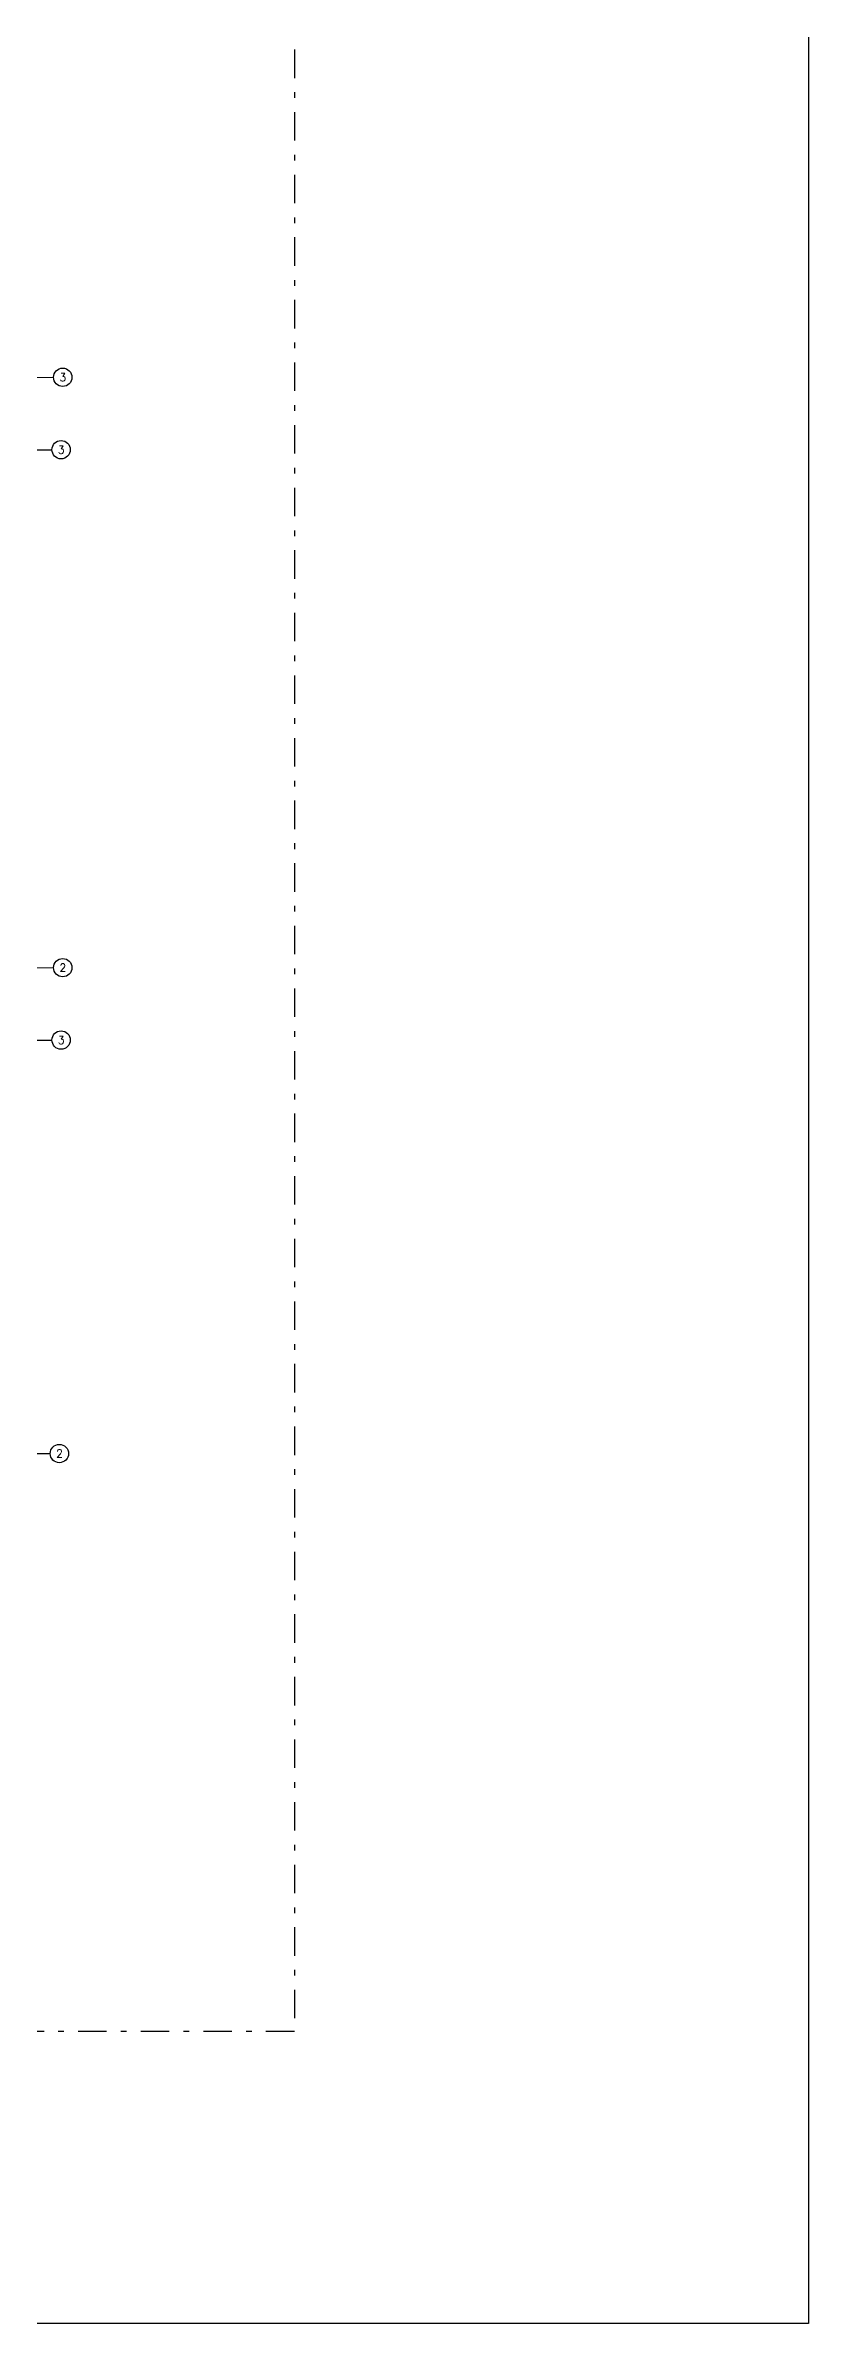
# Model space of a CAD drawing. Extents: x 544 to 914, y -40 to 56.
# Drawn here: x 654.06 to 667.47, y -29.49 to 10.55 of the extents above; entities that cross this region are included whole.
import ezdxf
from ezdxf.enums import TextEntityAlignment as Align

# ---------------------------------------------------------------- set-up
doc = ezdxf.new("R2010")
doc.units = 0
doc.header["$LTSCALE"] = 0.5
doc.header["$MEASUREMENT"] = 0
doc.linetypes.add('DASHDOT', pattern=[1, 0.5, -0.25, 0, -0.25])
doc.layers.get('0').update_dxf_attribs({"linetype": 'CONTINUOUS'})
doc.layers.add('008', color=1, linetype='CONTINUOUS')
doc.styles.add('RSA', font='romans.shx')

msp = doc.modelspace()

# ---------------------------------------------------------------- linework, layer by layer
at = {"color": 2}
for p, q in [((653.897, 4.714), (654.196, 4.715)), ((653.869, 3.441), (654.168, 3.442)), ((653.897, -5.661), (654.196, -5.66)), ((653.869, -6.934), (654.168, -6.933)), ((653.838, -14.199), (654.137, -14.199))]:
    msp.add_line(p, q, dxfattribs=at)
msp.add_lwpolyline([(604.917, 50.466), (667.465, 50.466), (667.465, -29.487), (604.917, -29.487)], close=True)
for centre in [(654.358, 4.715), (654.329, 3.442), (654.358, -5.66), (654.329, -6.933), (654.299, -14.199)]:
    msp.add_circle(centre, 0.161, dxfattribs=at)
at = {"layer": '008', "color": 8, "linetype": 'DASHDOT', "ltscale": 2}
for p, q in [((658.429, 42.375), (658.429, -24.355)), ((658.429, -24.355), (630.479, -24.355))]:
    msp.add_line(p, q, dxfattribs=at)

# ---------------------------------------------------------------- texts
at = {"style": 'RSA'}
for s, p in [('3', (654.358, 4.715)), ('3', (654.329, 3.442)), ('2', (654.358, -5.66)), ('3', (654.329, -6.933)), ('2', (654.299, -14.199))]:
    msp.add_text(s, height=0.141, rotation=360, dxfattribs=at).set_placement(p, align=Align.MIDDLE)

doc.saveas('drawing.dxf')
